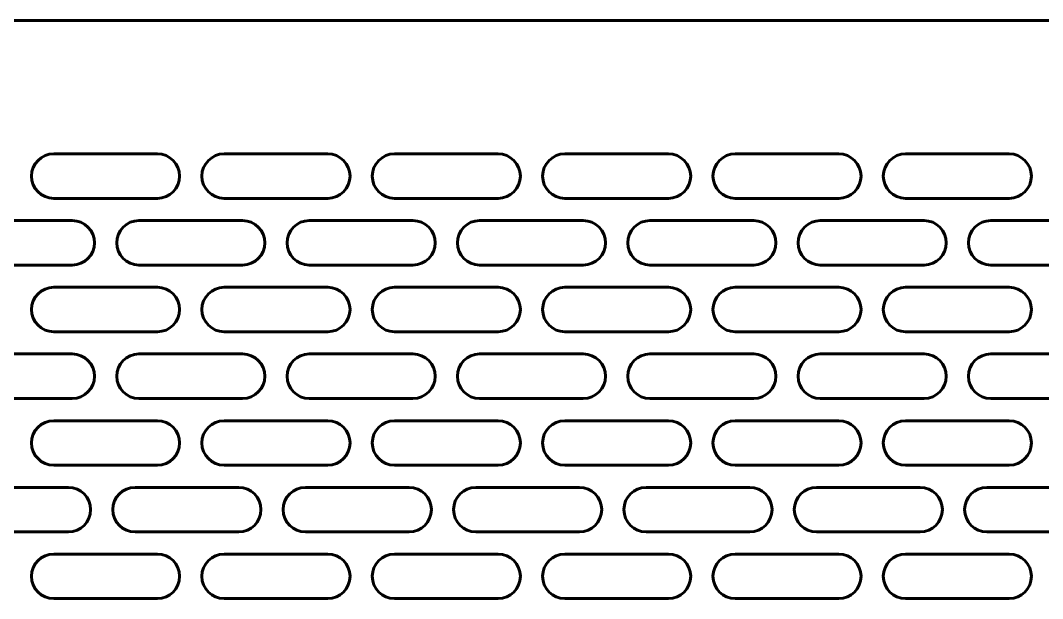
# Model space of a CAD drawing. Header units: millimetres. Extents: x -218 to 987, y 3 to 153.
# Drawn here: x -64.1 to 73.9, y 74.8 to 152.8 of the extents above; entities that cross this region are included whole.
import ezdxf

# ---------------------------------------------------------------- set-up
doc = ezdxf.new("R2010")
doc.units = ezdxf.units.MM
doc.linetypes.add('K5LT_BASIC', pattern=[0])
doc.layers.add('Системный слой', color=7, linetype='Continuous')

# ---------------------------------------------------------------- blocks, each defined once
blk = doc.blocks.new('U0')
at = {"layer": 'Системный слой', "color": 5, "linetype": 'K5LT_BASIC', "lineweight": 60, "true_color": 0x0000ff}
blk.add_line((-218.12, 152.82), (986.88, 152.82), dxfattribs=at)
blk = doc.blocks.new('U25')
at = {"layer": 'Системный слой', "color": 5, "linetype": 'K5LT_BASIC', "lineweight": 60, "true_color": 0x0000ff}
for p, q in [((55.38, 134.82), (69.38, 134.82)), ((69.38, 128.82), (55.38, 128.82))]:
    blk.add_line(p, q, dxfattribs=at)
for centre, start, end in [((55.38, 131.82), 90, 270), ((69.38, 131.82), 270, 90)]:
    blk.add_arc(centre, 3, start, end, dxfattribs=at)
blk = doc.blocks.new('U26')
at = {"layer": 'Системный слой', "color": 5, "linetype": 'K5LT_BASIC', "lineweight": 60, "true_color": 0x0000ff}
for p, q in [((32.38, 134.82), (46.38, 134.82)), ((46.38, 128.82), (32.38, 128.82))]:
    blk.add_line(p, q, dxfattribs=at)
for centre, start, end in [((32.38, 131.82), 90, 270), ((46.38, 131.82), 270, 90)]:
    blk.add_arc(centre, 3, start, end, dxfattribs=at)
blk = doc.blocks.new('U27')
at = {"layer": 'Системный слой', "color": 5, "linetype": 'K5LT_BASIC', "lineweight": 60, "true_color": 0x0000ff}
for p, q in [((9.38, 134.82), (23.38, 134.82)), ((23.38, 128.82), (9.38, 128.82))]:
    blk.add_line(p, q, dxfattribs=at)
for centre, start, end in [((9.38, 131.82), 90, 270), ((23.38, 131.82), 270, 90)]:
    blk.add_arc(centre, 3, start, end, dxfattribs=at)
blk = doc.blocks.new('U28')
at = {"layer": 'Системный слой', "color": 5, "linetype": 'K5LT_BASIC', "lineweight": 60, "true_color": 0x0000ff}
for p, q in [((-13.62, 134.82), (0.38, 134.82)), ((0.38, 128.82), (-13.62, 128.82))]:
    blk.add_line(p, q, dxfattribs=at)
for centre, start, end in [((-13.62, 131.82), 90, 270), ((0.38, 131.82), 270, 90)]:
    blk.add_arc(centre, 3, start, end, dxfattribs=at)
blk = doc.blocks.new('U29')
at = {"layer": 'Системный слой', "color": 5, "linetype": 'K5LT_BASIC', "lineweight": 60, "true_color": 0x0000ff}
for p, q in [((-36.62, 134.82), (-22.62, 134.82)), ((-22.62, 128.82), (-36.62, 128.82))]:
    blk.add_line(p, q, dxfattribs=at)
for centre, start, end in [((-36.62, 131.82), 90, 270), ((-22.62, 131.82), 270, 90)]:
    blk.add_arc(centre, 3, start, end, dxfattribs=at)
blk = doc.blocks.new('U30')
at = {"layer": 'Системный слой', "color": 5, "linetype": 'K5LT_BASIC', "lineweight": 60, "true_color": 0x0000ff}
for p, q in [((-59.62, 134.82), (-45.62, 134.82)), ((-45.62, 128.82), (-59.62, 128.82))]:
    blk.add_line(p, q, dxfattribs=at)
for centre, start, end in [((-59.62, 131.82), 90, 270), ((-45.62, 131.82), 270, 90)]:
    blk.add_arc(centre, 3, start, end, dxfattribs=at)
blk = doc.blocks.new('U155')
at = {"layer": 'Системный слой', "color": 5, "linetype": 'K5LT_BASIC', "lineweight": 60, "true_color": 0x0000ff}
for p, q in [((66.36, 89.82), (80.36, 89.82)), ((80.36, 83.82), (66.36, 83.82))]:
    blk.add_line(p, q, dxfattribs=at)
for centre, start, end in [((66.36, 86.82), 90, 270), ((80.36, 86.82), 270, 90)]:
    blk.add_arc(centre, 3, start, end, dxfattribs=at)
blk = doc.blocks.new('U157')
at = {"layer": 'Системный слой', "color": 5, "linetype": 'K5LT_BASIC', "lineweight": 60, "true_color": 0x0000ff}
for p, q in [((66.88, 107.82), (80.88, 107.82)), ((80.88, 101.82), (66.88, 101.82))]:
    blk.add_line(p, q, dxfattribs=at)
for centre, start, end in [((66.88, 104.82), 90, 270), ((80.88, 104.82), 270, 90)]:
    blk.add_arc(centre, 3, start, end, dxfattribs=at)
blk = doc.blocks.new('U159')
at = {"layer": 'Системный слой', "color": 5, "linetype": 'K5LT_BASIC', "lineweight": 60, "true_color": 0x0000ff}
for p, q in [((66.88, 125.82), (80.88, 125.82)), ((80.88, 119.82), (66.88, 119.82))]:
    blk.add_line(p, q, dxfattribs=at)
for centre, start, end in [((66.88, 122.82), 90, 270), ((80.88, 122.82), 270, 90)]:
    blk.add_arc(centre, 3, start, end, dxfattribs=at)
blk = doc.blocks.new('U160')
at = {"layer": 'Системный слой', "color": 5, "linetype": 'K5LT_BASIC', "lineweight": 60, "true_color": 0x0000ff}
for p, q in [((55.38, 80.82), (69.38, 80.82)), ((69.38, 74.82), (55.38, 74.82))]:
    blk.add_line(p, q, dxfattribs=at)
for centre, start, end in [((55.38, 77.82), 90, 270), ((69.38, 77.82), 270, 90)]:
    blk.add_arc(centre, 3, start, end, dxfattribs=at)
blk = doc.blocks.new('U161')
at = {"layer": 'Системный слой', "color": 5, "linetype": 'K5LT_BASIC', "lineweight": 60, "true_color": 0x0000ff}
for p, q in [((55.38, 98.82), (69.38, 98.82)), ((69.38, 92.82), (55.38, 92.82))]:
    blk.add_line(p, q, dxfattribs=at)
for centre, start, end in [((55.38, 95.82), 90, 270), ((69.38, 95.82), 270, 90)]:
    blk.add_arc(centre, 3, start, end, dxfattribs=at)
blk = doc.blocks.new('U162')
at = {"layer": 'Системный слой', "color": 5, "linetype": 'K5LT_BASIC', "lineweight": 60, "true_color": 0x0000ff}
for p, q in [((55.38, 116.82), (69.38, 116.82)), ((69.38, 110.82), (55.38, 110.82))]:
    blk.add_line(p, q, dxfattribs=at)
for centre, start, end in [((55.38, 113.82), 90, 270), ((69.38, 113.82), 270, 90)]:
    blk.add_arc(centre, 3, start, end, dxfattribs=at)
blk = doc.blocks.new('U163')
at = {"layer": 'Системный слой', "color": 5, "linetype": 'K5LT_BASIC', "lineweight": 60, "true_color": 0x0000ff}
for p, q in [((55.38, 80.82), (69.38, 80.82)), ((69.38, 74.82), (55.38, 74.82))]:
    blk.add_line(p, q, dxfattribs=at)
for centre, start, end in [((55.38, 77.82), 90, 270), ((69.38, 77.82), 270, 90)]:
    blk.add_arc(centre, 3, start, end, dxfattribs=at)
blk = doc.blocks.new('U164')
at = {"layer": 'Системный слой', "color": 5, "linetype": 'K5LT_BASIC', "lineweight": 60, "true_color": 0x0000ff}
for p, q in [((43.36, 89.82), (57.36, 89.82)), ((57.36, 83.82), (43.36, 83.82))]:
    blk.add_line(p, q, dxfattribs=at)
for centre, start, end in [((43.36, 86.82), 90, 270), ((57.36, 86.82), 270, 90)]:
    blk.add_arc(centre, 3, start, end, dxfattribs=at)
blk = doc.blocks.new('U165')
at = {"layer": 'Системный слой', "color": 5, "linetype": 'K5LT_BASIC', "lineweight": 60, "true_color": 0x0000ff}
for p, q in [((55.38, 98.82), (69.38, 98.82)), ((69.38, 92.82), (55.38, 92.82))]:
    blk.add_line(p, q, dxfattribs=at)
for centre, start, end in [((55.38, 95.82), 90, 270), ((69.38, 95.82), 270, 90)]:
    blk.add_arc(centre, 3, start, end, dxfattribs=at)
blk = doc.blocks.new('U166')
at = {"layer": 'Системный слой', "color": 5, "linetype": 'K5LT_BASIC', "lineweight": 60, "true_color": 0x0000ff}
for p, q in [((43.88, 107.82), (57.88, 107.82)), ((57.88, 101.82), (43.88, 101.82))]:
    blk.add_line(p, q, dxfattribs=at)
for centre, start, end in [((43.88, 104.82), 90, 270), ((57.88, 104.82), 270, 90)]:
    blk.add_arc(centre, 3, start, end, dxfattribs=at)
blk = doc.blocks.new('U167')
at = {"layer": 'Системный слой', "color": 5, "linetype": 'K5LT_BASIC', "lineweight": 60, "true_color": 0x0000ff}
for p, q in [((55.38, 116.82), (69.38, 116.82)), ((69.38, 110.82), (55.38, 110.82))]:
    blk.add_line(p, q, dxfattribs=at)
for centre, start, end in [((55.38, 113.82), 90, 270), ((69.38, 113.82), 270, 90)]:
    blk.add_arc(centre, 3, start, end, dxfattribs=at)
blk = doc.blocks.new('U168')
at = {"layer": 'Системный слой', "color": 5, "linetype": 'K5LT_BASIC', "lineweight": 60, "true_color": 0x0000ff}
for p, q in [((43.88, 125.82), (57.88, 125.82)), ((57.88, 119.82), (43.88, 119.82))]:
    blk.add_line(p, q, dxfattribs=at)
for centre, start, end in [((43.88, 122.82), 90, 270), ((57.88, 122.82), 270, 90)]:
    blk.add_arc(centre, 3, start, end, dxfattribs=at)
blk = doc.blocks.new('U169')
at = {"layer": 'Системный слой', "color": 5, "linetype": 'K5LT_BASIC', "lineweight": 60, "true_color": 0x0000ff}
for p, q in [((32.38, 80.82), (46.38, 80.82)), ((46.38, 74.82), (32.38, 74.82))]:
    blk.add_line(p, q, dxfattribs=at)
for centre, start, end in [((32.38, 77.82), 90, 270), ((46.38, 77.82), 270, 90)]:
    blk.add_arc(centre, 3, start, end, dxfattribs=at)
blk = doc.blocks.new('U170')
at = {"layer": 'Системный слой', "color": 5, "linetype": 'K5LT_BASIC', "lineweight": 60, "true_color": 0x0000ff}
for p, q in [((32.38, 98.82), (46.38, 98.82)), ((46.38, 92.82), (32.38, 92.82))]:
    blk.add_line(p, q, dxfattribs=at)
for centre, start, end in [((32.38, 95.82), 90, 270), ((46.38, 95.82), 270, 90)]:
    blk.add_arc(centre, 3, start, end, dxfattribs=at)
blk = doc.blocks.new('U171')
at = {"layer": 'Системный слой', "color": 5, "linetype": 'K5LT_BASIC', "lineweight": 60, "true_color": 0x0000ff}
for p, q in [((32.38, 116.82), (46.38, 116.82)), ((46.38, 110.82), (32.38, 110.82))]:
    blk.add_line(p, q, dxfattribs=at)
for centre, start, end in [((32.38, 113.82), 90, 270), ((46.38, 113.82), 270, 90)]:
    blk.add_arc(centre, 3, start, end, dxfattribs=at)
blk = doc.blocks.new('U172')
at = {"layer": 'Системный слой', "color": 5, "linetype": 'K5LT_BASIC', "lineweight": 60, "true_color": 0x0000ff}
for p, q in [((32.38, 80.82), (46.38, 80.82)), ((46.38, 74.82), (32.38, 74.82))]:
    blk.add_line(p, q, dxfattribs=at)
for centre, start, end in [((32.38, 77.82), 90, 270), ((46.38, 77.82), 270, 90)]:
    blk.add_arc(centre, 3, start, end, dxfattribs=at)
blk = doc.blocks.new('U173')
at = {"layer": 'Системный слой', "color": 5, "linetype": 'K5LT_BASIC', "lineweight": 60, "true_color": 0x0000ff}
for p, q in [((20.36, 89.82), (34.36, 89.82)), ((34.36, 83.82), (20.36, 83.82))]:
    blk.add_line(p, q, dxfattribs=at)
for centre, start, end in [((20.36, 86.82), 90, 270), ((34.36, 86.82), 270, 90)]:
    blk.add_arc(centre, 3, start, end, dxfattribs=at)
blk = doc.blocks.new('U174')
at = {"layer": 'Системный слой', "color": 5, "linetype": 'K5LT_BASIC', "lineweight": 60, "true_color": 0x0000ff}
for p, q in [((32.38, 98.82), (46.38, 98.82)), ((46.38, 92.82), (32.38, 92.82))]:
    blk.add_line(p, q, dxfattribs=at)
for centre, start, end in [((32.38, 95.82), 90, 270), ((46.38, 95.82), 270, 90)]:
    blk.add_arc(centre, 3, start, end, dxfattribs=at)
blk = doc.blocks.new('U175')
at = {"layer": 'Системный слой', "color": 5, "linetype": 'K5LT_BASIC', "lineweight": 60, "true_color": 0x0000ff}
for p, q in [((20.88, 107.82), (34.88, 107.82)), ((34.88, 101.82), (20.88, 101.82))]:
    blk.add_line(p, q, dxfattribs=at)
for centre, start, end in [((20.88, 104.82), 90, 270), ((34.88, 104.82), 270, 90)]:
    blk.add_arc(centre, 3, start, end, dxfattribs=at)
blk = doc.blocks.new('U176')
at = {"layer": 'Системный слой', "color": 5, "linetype": 'K5LT_BASIC', "lineweight": 60, "true_color": 0x0000ff}
for p, q in [((32.38, 116.82), (46.38, 116.82)), ((46.38, 110.82), (32.38, 110.82))]:
    blk.add_line(p, q, dxfattribs=at)
for centre, start, end in [((32.38, 113.82), 90, 270), ((46.38, 113.82), 270, 90)]:
    blk.add_arc(centre, 3, start, end, dxfattribs=at)
blk = doc.blocks.new('U177')
at = {"layer": 'Системный слой', "color": 5, "linetype": 'K5LT_BASIC', "lineweight": 60, "true_color": 0x0000ff}
for p, q in [((20.88, 125.82), (34.88, 125.82)), ((34.88, 119.82), (20.88, 119.82))]:
    blk.add_line(p, q, dxfattribs=at)
for centre, start, end in [((20.88, 122.82), 90, 270), ((34.88, 122.82), 270, 90)]:
    blk.add_arc(centre, 3, start, end, dxfattribs=at)
blk = doc.blocks.new('U178')
at = {"layer": 'Системный слой', "color": 5, "linetype": 'K5LT_BASIC', "lineweight": 60, "true_color": 0x0000ff}
for p, q in [((9.38, 80.82), (23.38, 80.82)), ((23.38, 74.82), (9.38, 74.82))]:
    blk.add_line(p, q, dxfattribs=at)
for centre, start, end in [((9.38, 77.82), 90, 270), ((23.38, 77.82), 270, 90)]:
    blk.add_arc(centre, 3, start, end, dxfattribs=at)
blk = doc.blocks.new('U179')
at = {"layer": 'Системный слой', "color": 5, "linetype": 'K5LT_BASIC', "lineweight": 60, "true_color": 0x0000ff}
for p, q in [((9.38, 98.82), (23.38, 98.82)), ((23.38, 92.82), (9.38, 92.82))]:
    blk.add_line(p, q, dxfattribs=at)
for centre, start, end in [((9.38, 95.82), 90, 270), ((23.38, 95.82), 270, 90)]:
    blk.add_arc(centre, 3, start, end, dxfattribs=at)
blk = doc.blocks.new('U180')
at = {"layer": 'Системный слой', "color": 5, "linetype": 'K5LT_BASIC', "lineweight": 60, "true_color": 0x0000ff}
for p, q in [((9.38, 116.82), (23.38, 116.82)), ((23.38, 110.82), (9.38, 110.82))]:
    blk.add_line(p, q, dxfattribs=at)
for centre, start, end in [((9.38, 113.82), 90, 270), ((23.38, 113.82), 270, 90)]:
    blk.add_arc(centre, 3, start, end, dxfattribs=at)
blk = doc.blocks.new('U181')
at = {"layer": 'Системный слой', "color": 5, "linetype": 'K5LT_BASIC', "lineweight": 60, "true_color": 0x0000ff}
for p, q in [((9.38, 80.82), (23.38, 80.82)), ((23.38, 74.82), (9.38, 74.82))]:
    blk.add_line(p, q, dxfattribs=at)
for centre, start, end in [((9.38, 77.82), 90, 270), ((23.38, 77.82), 270, 90)]:
    blk.add_arc(centre, 3, start, end, dxfattribs=at)
blk = doc.blocks.new('U182')
at = {"layer": 'Системный слой', "color": 5, "linetype": 'K5LT_BASIC', "lineweight": 60, "true_color": 0x0000ff}
for p, q in [((-2.64, 89.82), (11.36, 89.82)), ((11.36, 83.82), (-2.64, 83.82))]:
    blk.add_line(p, q, dxfattribs=at)
for centre, start, end in [((-2.64, 86.82), 90, 270), ((11.36, 86.82), 270, 90)]:
    blk.add_arc(centre, 3, start, end, dxfattribs=at)
blk = doc.blocks.new('U183')
at = {"layer": 'Системный слой', "color": 5, "linetype": 'K5LT_BASIC', "lineweight": 60, "true_color": 0x0000ff}
for p, q in [((9.38, 98.82), (23.38, 98.82)), ((23.38, 92.82), (9.38, 92.82))]:
    blk.add_line(p, q, dxfattribs=at)
for centre, start, end in [((9.38, 95.82), 90, 270), ((23.38, 95.82), 270, 90)]:
    blk.add_arc(centre, 3, start, end, dxfattribs=at)
blk = doc.blocks.new('U184')
at = {"layer": 'Системный слой', "color": 5, "linetype": 'K5LT_BASIC', "lineweight": 60, "true_color": 0x0000ff}
for p, q in [((-2.12, 107.82), (11.88, 107.82)), ((11.88, 101.82), (-2.12, 101.82))]:
    blk.add_line(p, q, dxfattribs=at)
for centre, start, end in [((-2.12, 104.82), 90, 270), ((11.88, 104.82), 270, 90)]:
    blk.add_arc(centre, 3, start, end, dxfattribs=at)
blk = doc.blocks.new('U185')
at = {"layer": 'Системный слой', "color": 5, "linetype": 'K5LT_BASIC', "lineweight": 60, "true_color": 0x0000ff}
for p, q in [((9.38, 116.82), (23.38, 116.82)), ((23.38, 110.82), (9.38, 110.82))]:
    blk.add_line(p, q, dxfattribs=at)
for centre, start, end in [((9.38, 113.82), 90, 270), ((23.38, 113.82), 270, 90)]:
    blk.add_arc(centre, 3, start, end, dxfattribs=at)
blk = doc.blocks.new('U186')
at = {"layer": 'Системный слой', "color": 5, "linetype": 'K5LT_BASIC', "lineweight": 60, "true_color": 0x0000ff}
for p, q in [((-2.12, 125.82), (11.88, 125.82)), ((11.88, 119.82), (-2.12, 119.82))]:
    blk.add_line(p, q, dxfattribs=at)
for centre, start, end in [((-2.12, 122.82), 90, 270), ((11.88, 122.82), 270, 90)]:
    blk.add_arc(centre, 3, start, end, dxfattribs=at)
blk = doc.blocks.new('U187')
at = {"layer": 'Системный слой', "color": 5, "linetype": 'K5LT_BASIC', "lineweight": 60, "true_color": 0x0000ff}
for p, q in [((-13.62, 80.82), (0.38, 80.82)), ((0.38, 74.82), (-13.62, 74.82))]:
    blk.add_line(p, q, dxfattribs=at)
for centre, start, end in [((-13.62, 77.82), 90, 270), ((0.38, 77.82), 270, 90)]:
    blk.add_arc(centre, 3, start, end, dxfattribs=at)
blk = doc.blocks.new('U188')
at = {"layer": 'Системный слой', "color": 5, "linetype": 'K5LT_BASIC', "lineweight": 60, "true_color": 0x0000ff}
for p, q in [((-13.62, 98.82), (0.38, 98.82)), ((0.38, 92.82), (-13.62, 92.82))]:
    blk.add_line(p, q, dxfattribs=at)
for centre, start, end in [((-13.62, 95.82), 90, 270), ((0.38, 95.82), 270, 90)]:
    blk.add_arc(centre, 3, start, end, dxfattribs=at)
blk = doc.blocks.new('U189')
at = {"layer": 'Системный слой', "color": 5, "linetype": 'K5LT_BASIC', "lineweight": 60, "true_color": 0x0000ff}
for p, q in [((-13.62, 116.82), (0.38, 116.82)), ((0.38, 110.82), (-13.62, 110.82))]:
    blk.add_line(p, q, dxfattribs=at)
for centre, start, end in [((-13.62, 113.82), 90, 270), ((0.38, 113.82), 270, 90)]:
    blk.add_arc(centre, 3, start, end, dxfattribs=at)
blk = doc.blocks.new('U190')
at = {"layer": 'Системный слой', "color": 5, "linetype": 'K5LT_BASIC', "lineweight": 60, "true_color": 0x0000ff}
for p, q in [((-13.62, 80.82), (0.38, 80.82)), ((0.38, 74.82), (-13.62, 74.82))]:
    blk.add_line(p, q, dxfattribs=at)
for centre, start, end in [((-13.62, 77.82), 90, 270), ((0.38, 77.82), 270, 90)]:
    blk.add_arc(centre, 3, start, end, dxfattribs=at)
blk = doc.blocks.new('U191')
at = {"layer": 'Системный слой', "color": 5, "linetype": 'K5LT_BASIC', "lineweight": 60, "true_color": 0x0000ff}
for p, q in [((-25.64, 89.82), (-11.64, 89.82)), ((-11.64, 83.82), (-25.64, 83.82))]:
    blk.add_line(p, q, dxfattribs=at)
for centre, start, end in [((-25.64, 86.82), 90, 270), ((-11.64, 86.82), 270, 90)]:
    blk.add_arc(centre, 3, start, end, dxfattribs=at)
blk = doc.blocks.new('U192')
at = {"layer": 'Системный слой', "color": 5, "linetype": 'K5LT_BASIC', "lineweight": 60, "true_color": 0x0000ff}
for p, q in [((-13.62, 98.82), (0.38, 98.82)), ((0.38, 92.82), (-13.62, 92.82))]:
    blk.add_line(p, q, dxfattribs=at)
for centre, start, end in [((-13.62, 95.82), 90, 270), ((0.38, 95.82), 270, 90)]:
    blk.add_arc(centre, 3, start, end, dxfattribs=at)
blk = doc.blocks.new('U193')
at = {"layer": 'Системный слой', "color": 5, "linetype": 'K5LT_BASIC', "lineweight": 60, "true_color": 0x0000ff}
for p, q in [((-25.12, 107.82), (-11.12, 107.82)), ((-11.12, 101.82), (-25.12, 101.82))]:
    blk.add_line(p, q, dxfattribs=at)
for centre, start, end in [((-25.12, 104.82), 90, 270), ((-11.12, 104.82), 270, 90)]:
    blk.add_arc(centre, 3, start, end, dxfattribs=at)
blk = doc.blocks.new('U194')
at = {"layer": 'Системный слой', "color": 5, "linetype": 'K5LT_BASIC', "lineweight": 60, "true_color": 0x0000ff}
for p, q in [((-13.62, 116.82), (0.38, 116.82)), ((0.38, 110.82), (-13.62, 110.82))]:
    blk.add_line(p, q, dxfattribs=at)
for centre, start, end in [((-13.62, 113.82), 90, 270), ((0.38, 113.82), 270, 90)]:
    blk.add_arc(centre, 3, start, end, dxfattribs=at)
blk = doc.blocks.new('U195')
at = {"layer": 'Системный слой', "color": 5, "linetype": 'K5LT_BASIC', "lineweight": 60, "true_color": 0x0000ff}
for p, q in [((-25.12, 125.82), (-11.12, 125.82)), ((-11.12, 119.82), (-25.12, 119.82))]:
    blk.add_line(p, q, dxfattribs=at)
for centre, start, end in [((-25.12, 122.82), 90, 270), ((-11.12, 122.82), 270, 90)]:
    blk.add_arc(centre, 3, start, end, dxfattribs=at)
blk = doc.blocks.new('U196')
at = {"layer": 'Системный слой', "color": 5, "linetype": 'K5LT_BASIC', "lineweight": 60, "true_color": 0x0000ff}
for p, q in [((-36.62, 80.82), (-22.62, 80.82)), ((-22.62, 74.82), (-36.62, 74.82))]:
    blk.add_line(p, q, dxfattribs=at)
for centre, start, end in [((-36.62, 77.82), 90, 270), ((-22.62, 77.82), 270, 90)]:
    blk.add_arc(centre, 3, start, end, dxfattribs=at)
blk = doc.blocks.new('U197')
at = {"layer": 'Системный слой', "color": 5, "linetype": 'K5LT_BASIC', "lineweight": 60, "true_color": 0x0000ff}
for p, q in [((-36.62, 98.82), (-22.62, 98.82)), ((-22.62, 92.82), (-36.62, 92.82))]:
    blk.add_line(p, q, dxfattribs=at)
for centre, start, end in [((-36.62, 95.82), 90, 270), ((-22.62, 95.82), 270, 90)]:
    blk.add_arc(centre, 3, start, end, dxfattribs=at)
blk = doc.blocks.new('U198')
at = {"layer": 'Системный слой', "color": 5, "linetype": 'K5LT_BASIC', "lineweight": 60, "true_color": 0x0000ff}
for p, q in [((-36.62, 116.82), (-22.62, 116.82)), ((-22.62, 110.82), (-36.62, 110.82))]:
    blk.add_line(p, q, dxfattribs=at)
for centre, start, end in [((-36.62, 113.82), 90, 270), ((-22.62, 113.82), 270, 90)]:
    blk.add_arc(centre, 3, start, end, dxfattribs=at)
blk = doc.blocks.new('U199')
at = {"layer": 'Системный слой', "color": 5, "linetype": 'K5LT_BASIC', "lineweight": 60, "true_color": 0x0000ff}
for p, q in [((-36.62, 80.82), (-22.62, 80.82)), ((-22.62, 74.82), (-36.62, 74.82))]:
    blk.add_line(p, q, dxfattribs=at)
for centre, start, end in [((-36.62, 77.82), 90, 270), ((-22.62, 77.82), 270, 90)]:
    blk.add_arc(centre, 3, start, end, dxfattribs=at)
blk = doc.blocks.new('U200')
at = {"layer": 'Системный слой', "color": 5, "linetype": 'K5LT_BASIC', "lineweight": 60, "true_color": 0x0000ff}
for p, q in [((-48.64, 89.82), (-34.64, 89.82)), ((-34.64, 83.82), (-48.64, 83.82))]:
    blk.add_line(p, q, dxfattribs=at)
for centre, start, end in [((-48.64, 86.82), 90, 270), ((-34.64, 86.82), 270, 90)]:
    blk.add_arc(centre, 3, start, end, dxfattribs=at)
blk = doc.blocks.new('U201')
at = {"layer": 'Системный слой', "color": 5, "linetype": 'K5LT_BASIC', "lineweight": 60, "true_color": 0x0000ff}
for p, q in [((-36.62, 98.82), (-22.62, 98.82)), ((-22.62, 92.82), (-36.62, 92.82))]:
    blk.add_line(p, q, dxfattribs=at)
for centre, start, end in [((-36.62, 95.82), 90, 270), ((-22.62, 95.82), 270, 90)]:
    blk.add_arc(centre, 3, start, end, dxfattribs=at)
blk = doc.blocks.new('U202')
at = {"layer": 'Системный слой', "color": 5, "linetype": 'K5LT_BASIC', "lineweight": 60, "true_color": 0x0000ff}
for p, q in [((-48.12, 107.82), (-34.12, 107.82)), ((-34.12, 101.82), (-48.12, 101.82))]:
    blk.add_line(p, q, dxfattribs=at)
for centre, start, end in [((-48.12, 104.82), 90, 270), ((-34.12, 104.82), 270, 90)]:
    blk.add_arc(centre, 3, start, end, dxfattribs=at)
blk = doc.blocks.new('U203')
at = {"layer": 'Системный слой', "color": 5, "linetype": 'K5LT_BASIC', "lineweight": 60, "true_color": 0x0000ff}
for p, q in [((-36.62, 116.82), (-22.62, 116.82)), ((-22.62, 110.82), (-36.62, 110.82))]:
    blk.add_line(p, q, dxfattribs=at)
for centre, start, end in [((-36.62, 113.82), 90, 270), ((-22.62, 113.82), 270, 90)]:
    blk.add_arc(centre, 3, start, end, dxfattribs=at)
blk = doc.blocks.new('U204')
at = {"layer": 'Системный слой', "color": 5, "linetype": 'K5LT_BASIC', "lineweight": 60, "true_color": 0x0000ff}
for p, q in [((-48.12, 125.82), (-34.12, 125.82)), ((-34.12, 119.82), (-48.12, 119.82))]:
    blk.add_line(p, q, dxfattribs=at)
for centre, start, end in [((-48.12, 122.82), 90, 270), ((-34.12, 122.82), 270, 90)]:
    blk.add_arc(centre, 3, start, end, dxfattribs=at)
blk = doc.blocks.new('U205')
at = {"layer": 'Системный слой', "color": 5, "linetype": 'K5LT_BASIC', "lineweight": 60, "true_color": 0x0000ff}
for p, q in [((-59.62, 80.82), (-45.62, 80.82)), ((-45.62, 74.82), (-59.62, 74.82))]:
    blk.add_line(p, q, dxfattribs=at)
for centre, start, end in [((-59.62, 77.82), 90, 270), ((-45.62, 77.82), 270, 90)]:
    blk.add_arc(centre, 3, start, end, dxfattribs=at)
blk = doc.blocks.new('U206')
at = {"layer": 'Системный слой', "color": 5, "linetype": 'K5LT_BASIC', "lineweight": 60, "true_color": 0x0000ff}
for p, q in [((-59.62, 98.82), (-45.62, 98.82)), ((-45.62, 92.82), (-59.62, 92.82))]:
    blk.add_line(p, q, dxfattribs=at)
for centre, start, end in [((-59.62, 95.82), 90, 270), ((-45.62, 95.82), 270, 90)]:
    blk.add_arc(centre, 3, start, end, dxfattribs=at)
blk = doc.blocks.new('U207')
at = {"layer": 'Системный слой', "color": 5, "linetype": 'K5LT_BASIC', "lineweight": 60, "true_color": 0x0000ff}
for p, q in [((-59.62, 116.82), (-45.62, 116.82)), ((-45.62, 110.82), (-59.62, 110.82))]:
    blk.add_line(p, q, dxfattribs=at)
for centre, start, end in [((-59.62, 113.82), 90, 270), ((-45.62, 113.82), 270, 90)]:
    blk.add_arc(centre, 3, start, end, dxfattribs=at)
blk = doc.blocks.new('U208')
at = {"layer": 'Системный слой', "color": 5, "linetype": 'K5LT_BASIC', "lineweight": 60, "true_color": 0x0000ff}
for p, q in [((-59.62, 80.82), (-45.62, 80.82)), ((-45.62, 74.82), (-59.62, 74.82))]:
    blk.add_line(p, q, dxfattribs=at)
for centre, start, end in [((-59.62, 77.82), 90, 270), ((-45.62, 77.82), 270, 90)]:
    blk.add_arc(centre, 3, start, end, dxfattribs=at)
blk = doc.blocks.new('U209')
at = {"layer": 'Системный слой', "color": 5, "linetype": 'K5LT_BASIC', "lineweight": 60, "true_color": 0x0000ff}
for p, q in [((-71.64, 89.82), (-57.64, 89.82)), ((-57.64, 83.82), (-71.64, 83.82))]:
    blk.add_line(p, q, dxfattribs=at)
for centre, start, end in [((-71.64, 86.82), 90, 270), ((-57.64, 86.82), 270, 90)]:
    blk.add_arc(centre, 3, start, end, dxfattribs=at)
blk = doc.blocks.new('U210')
at = {"layer": 'Системный слой', "color": 5, "linetype": 'K5LT_BASIC', "lineweight": 60, "true_color": 0x0000ff}
for p, q in [((-59.62, 98.82), (-45.62, 98.82)), ((-45.62, 92.82), (-59.62, 92.82))]:
    blk.add_line(p, q, dxfattribs=at)
for centre, start, end in [((-59.62, 95.82), 90, 270), ((-45.62, 95.82), 270, 90)]:
    blk.add_arc(centre, 3, start, end, dxfattribs=at)
blk = doc.blocks.new('U211')
at = {"layer": 'Системный слой', "color": 5, "linetype": 'K5LT_BASIC', "lineweight": 60, "true_color": 0x0000ff}
for p, q in [((-71.12, 107.82), (-57.12, 107.82)), ((-57.12, 101.82), (-71.12, 101.82))]:
    blk.add_line(p, q, dxfattribs=at)
for centre, start, end in [((-71.12, 104.82), 90, 270), ((-57.12, 104.82), 270, 90)]:
    blk.add_arc(centre, 3, start, end, dxfattribs=at)
blk = doc.blocks.new('U212')
at = {"layer": 'Системный слой', "color": 5, "linetype": 'K5LT_BASIC', "lineweight": 60, "true_color": 0x0000ff}
for p, q in [((-59.62, 116.82), (-45.62, 116.82)), ((-45.62, 110.82), (-59.62, 110.82))]:
    blk.add_line(p, q, dxfattribs=at)
for centre, start, end in [((-59.62, 113.82), 90, 270), ((-45.62, 113.82), 270, 90)]:
    blk.add_arc(centre, 3, start, end, dxfattribs=at)
blk = doc.blocks.new('U213')
at = {"layer": 'Системный слой', "color": 5, "linetype": 'K5LT_BASIC', "lineweight": 60, "true_color": 0x0000ff}
for p, q in [((-71.12, 125.82), (-57.12, 125.82)), ((-57.12, 119.82), (-71.12, 119.82))]:
    blk.add_line(p, q, dxfattribs=at)
for centre, start, end in [((-71.12, 122.82), 90, 270), ((-57.12, 122.82), 270, 90)]:
    blk.add_arc(centre, 3, start, end, dxfattribs=at)
blk = doc.blocks.new('U710')
at = {"layer": 'Системный слой', "color": 5, "linetype": 'K5LT_BASIC', "lineweight": 60, "true_color": 0x0000ff}
for p, q in [((69.38, 80.82), (55.38, 80.82)), ((55.38, 74.82), (69.38, 74.82))]:
    blk.add_line(p, q, dxfattribs=at)
for centre, start, end in [((55.38, 77.82), 90, 270), ((69.38, 77.82), 270, 90)]:
    blk.add_arc(centre, 3, start, end, dxfattribs=at)
blk = doc.blocks.new('U713')
at = {"layer": 'Системный слой', "color": 5, "linetype": 'K5LT_BASIC', "lineweight": 60, "true_color": 0x0000ff}
for p, q in [((69.38, 80.82), (55.38, 80.82)), ((55.38, 74.82), (69.38, 74.82))]:
    blk.add_line(p, q, dxfattribs=at)
for centre, start, end in [((55.38, 77.82), 90, 270), ((69.38, 77.82), 270, 90)]:
    blk.add_arc(centre, 3, start, end, dxfattribs=at)
blk = doc.blocks.new('U719')
at = {"layer": 'Системный слой', "color": 5, "linetype": 'K5LT_BASIC', "lineweight": 60, "true_color": 0x0000ff}
for p, q in [((46.38, 80.82), (32.38, 80.82)), ((32.38, 74.82), (46.38, 74.82))]:
    blk.add_line(p, q, dxfattribs=at)
for centre, start, end in [((32.38, 77.82), 90, 270), ((46.38, 77.82), 270, 90)]:
    blk.add_arc(centre, 3, start, end, dxfattribs=at)
blk = doc.blocks.new('U722')
at = {"layer": 'Системный слой', "color": 5, "linetype": 'K5LT_BASIC', "lineweight": 60, "true_color": 0x0000ff}
for p, q in [((46.38, 80.82), (32.38, 80.82)), ((32.38, 74.82), (46.38, 74.82))]:
    blk.add_line(p, q, dxfattribs=at)
for centre, start, end in [((32.38, 77.82), 90, 270), ((46.38, 77.82), 270, 90)]:
    blk.add_arc(centre, 3, start, end, dxfattribs=at)
blk = doc.blocks.new('U728')
at = {"layer": 'Системный слой', "color": 5, "linetype": 'K5LT_BASIC', "lineweight": 60, "true_color": 0x0000ff}
for p, q in [((23.38, 80.82), (9.38, 80.82)), ((9.38, 74.82), (23.38, 74.82))]:
    blk.add_line(p, q, dxfattribs=at)
for centre, start, end in [((9.38, 77.82), 90, 270), ((23.38, 77.82), 270, 90)]:
    blk.add_arc(centre, 3, start, end, dxfattribs=at)
blk = doc.blocks.new('U731')
at = {"layer": 'Системный слой', "color": 5, "linetype": 'K5LT_BASIC', "lineweight": 60, "true_color": 0x0000ff}
for p, q in [((23.38, 80.82), (9.38, 80.82)), ((9.38, 74.82), (23.38, 74.82))]:
    blk.add_line(p, q, dxfattribs=at)
for centre, start, end in [((9.38, 77.82), 90, 270), ((23.38, 77.82), 270, 90)]:
    blk.add_arc(centre, 3, start, end, dxfattribs=at)
blk = doc.blocks.new('U737')
at = {"layer": 'Системный слой', "color": 5, "linetype": 'K5LT_BASIC', "lineweight": 60, "true_color": 0x0000ff}
for p, q in [((0.38, 80.82), (-13.62, 80.82)), ((-13.62, 74.82), (0.38, 74.82))]:
    blk.add_line(p, q, dxfattribs=at)
for centre, start, end in [((-13.62, 77.82), 90, 270), ((0.38, 77.82), 270, 90)]:
    blk.add_arc(centre, 3, start, end, dxfattribs=at)
blk = doc.blocks.new('U740')
at = {"layer": 'Системный слой', "color": 5, "linetype": 'K5LT_BASIC', "lineweight": 60, "true_color": 0x0000ff}
for p, q in [((0.38, 80.82), (-13.62, 80.82)), ((-13.62, 74.82), (0.38, 74.82))]:
    blk.add_line(p, q, dxfattribs=at)
for centre, start, end in [((-13.62, 77.82), 90, 270), ((0.38, 77.82), 270, 90)]:
    blk.add_arc(centre, 3, start, end, dxfattribs=at)
blk = doc.blocks.new('U746')
at = {"layer": 'Системный слой', "color": 5, "linetype": 'K5LT_BASIC', "lineweight": 60, "true_color": 0x0000ff}
for p, q in [((-22.62, 80.82), (-36.62, 80.82)), ((-36.62, 74.82), (-22.62, 74.82))]:
    blk.add_line(p, q, dxfattribs=at)
for centre, start, end in [((-36.62, 77.82), 90, 270), ((-22.62, 77.82), 270, 90)]:
    blk.add_arc(centre, 3, start, end, dxfattribs=at)
blk = doc.blocks.new('U749')
at = {"layer": 'Системный слой', "color": 5, "linetype": 'K5LT_BASIC', "lineweight": 60, "true_color": 0x0000ff}
for p, q in [((-22.62, 80.82), (-36.62, 80.82)), ((-36.62, 74.82), (-22.62, 74.82))]:
    blk.add_line(p, q, dxfattribs=at)
for centre, start, end in [((-36.62, 77.82), 90, 270), ((-22.62, 77.82), 270, 90)]:
    blk.add_arc(centre, 3, start, end, dxfattribs=at)
blk = doc.blocks.new('U755')
at = {"layer": 'Системный слой', "color": 5, "linetype": 'K5LT_BASIC', "lineweight": 60, "true_color": 0x0000ff}
for p, q in [((-45.62, 80.82), (-59.62, 80.82)), ((-59.62, 74.82), (-45.62, 74.82))]:
    blk.add_line(p, q, dxfattribs=at)
for centre, start, end in [((-59.62, 77.82), 90, 270), ((-45.62, 77.82), 270, 90)]:
    blk.add_arc(centre, 3, start, end, dxfattribs=at)
blk = doc.blocks.new('U758')
at = {"layer": 'Системный слой', "color": 5, "linetype": 'K5LT_BASIC', "lineweight": 60, "true_color": 0x0000ff}
for p, q in [((-45.62, 80.82), (-59.62, 80.82)), ((-59.62, 74.82), (-45.62, 74.82))]:
    blk.add_line(p, q, dxfattribs=at)
for centre, start, end in [((-59.62, 77.82), 90, 270), ((-45.62, 77.82), 270, 90)]:
    blk.add_arc(centre, 3, start, end, dxfattribs=at)

msp = doc.modelspace()

# ---------------------------------------------------------------- block references
at = {"layer": 'Системный слой'}
for name in ['U0', 'U30', 'U29', 'U28', 'U27', 'U26', 'U25', 'U213', 'U204', 'U195', 'U186', 'U177', 'U168', 'U159', 'U207', 'U212', 'U198', 'U203', 'U189', 'U194', 'U180', 'U185', 'U171', 'U176', 'U162', 'U167', 'U211', 'U202', 'U193', 'U184', 'U175', 'U166', 'U157', 'U206', 'U210', 'U197', 'U201', 'U188', 'U192', 'U179', 'U183', 'U170', 'U174', 'U161', 'U165', 'U209', 'U200', 'U191', 'U182', 'U173', 'U164', 'U155', 'U205', 'U208', 'U755', 'U758', 'U196', 'U199', 'U746', 'U749', 'U187', 'U190', 'U737', 'U740', 'U178', 'U181', 'U728', 'U731', 'U169', 'U172', 'U719', 'U722', 'U160', 'U163', 'U710', 'U713']:
    msp.add_blockref(name, (0, 0), dxfattribs=at)

doc.saveas('drawing.dxf')
